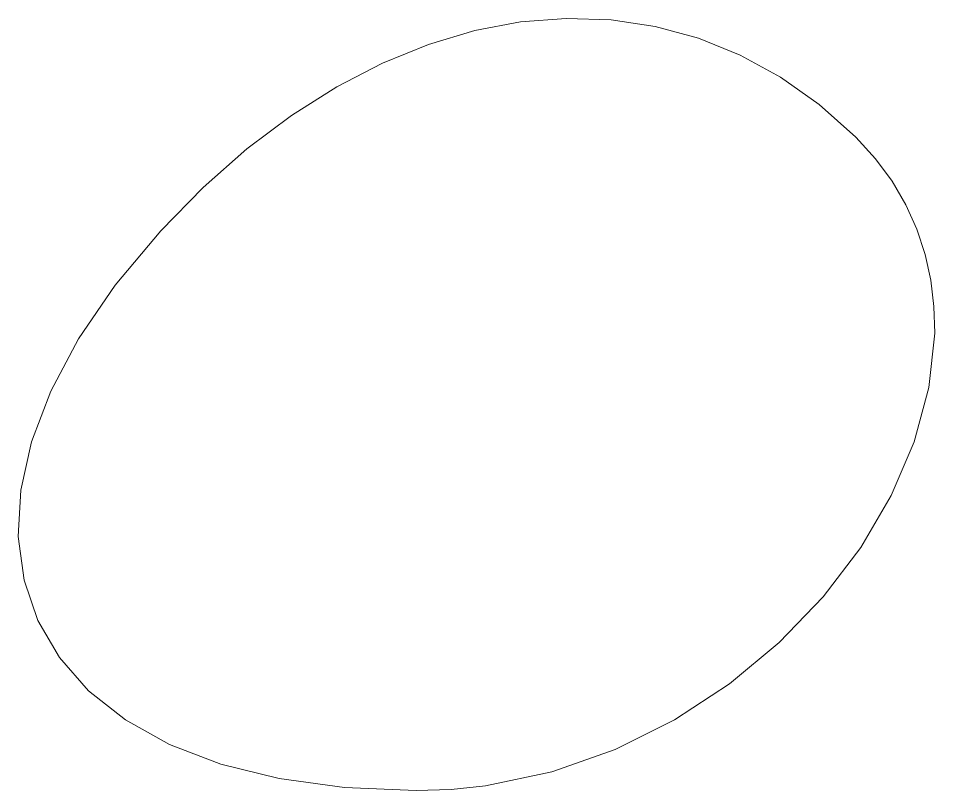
# Model space of a CAD drawing. Header units: millimetres. Extents: x -199 to 251, y -179 to 271.
# Drawn here: x 178.43 to 184.14, y 84.62 to 89.43 of the extents above; entities that cross this region are included whole.
import ezdxf

# ---------------------------------------------------------------- set-up
doc = ezdxf.new("R2010")
doc.units = ezdxf.units.MM
doc.header["$MEASUREMENT"] = 0
doc.layers.add('Camada 1', color=7, linetype='Continuous')

msp = doc.modelspace()

# ---------------------------------------------------------------- linework, layer by layer
at = {"layer": 'Camada 1', "color": 250, "lineweight": 18}
msp.add_open_spline([(178.8642, 85.2407), (178.8642, 85.2407), (179.0934, 85.0596), (179.0934, 85.0596), (179.0934, 85.0596), (179.0934, 85.0596), (179.3684, 84.9064), (179.3684, 84.9064), (179.3684, 84.9064), (179.3684, 84.9064), (179.6882, 84.7834), (179.6882, 84.7834), (179.6882, 84.7834), (179.6882, 84.7834), (180.0518, 84.6929), (180.0518, 84.6929), (180.0518, 84.6929), (180.0518, 84.6929), (180.4583, 84.6369), (180.4583, 84.6369), (180.4583, 84.6369), (180.4583, 84.6369), (180.9066, 84.6178), (180.9066, 84.6178), (180.9066, 84.6178), (180.9066, 84.6178), (181.1238, 84.6255), (181.1238, 84.6255), (181.1238, 84.6255), (181.1238, 84.6255), (181.3374, 84.6482), (181.3374, 84.6482), (181.3374, 84.6482), (181.3374, 84.6482), (181.7519, 84.7358), (181.7519, 84.7358), (181.7519, 84.7358), (181.7519, 84.7358), (182.1462, 84.8746), (182.1462, 84.8746), (182.1462, 84.8746), (182.1462, 84.8746), (182.5164, 85.0589), (182.5164, 85.0589), (182.5164, 85.0589), (182.5164, 85.0589), (182.8585, 85.2827), (182.8585, 85.2827), (182.8585, 85.2827), (182.8585, 85.2827), (183.1687, 85.5402), (183.1687, 85.5402), (183.1687, 85.5402), (183.1687, 85.5402), (183.443, 85.8256), (183.443, 85.8256), (183.443, 85.8256), (183.443, 85.8256), (183.6774, 86.1331), (183.6774, 86.1331), (183.6774, 86.1331), (183.6774, 86.1331), (183.868, 86.4569), (183.868, 86.4569), (183.868, 86.4569), (183.868, 86.4569), (184.011, 86.7911), (184.011, 86.7911), (184.011, 86.7911), (184.011, 86.7911), (184.1024, 87.1299), (184.1024, 87.1299), (184.1024, 87.1299), (184.1024, 87.1299), (184.1382, 87.4673), (184.1382, 87.4673), (184.1382, 87.4673), (184.1382, 87.4673), (184.134, 87.6338), (184.134, 87.6338), (184.134, 87.6338), (184.134, 87.6338), (184.1145, 87.7977), (184.1145, 87.7977), (184.1145, 87.7977), (184.1145, 87.7977), (184.0791, 87.9584), (184.0791, 87.9584), (184.0791, 87.9584), (184.0791, 87.9584), (184.0274, 88.1152), (184.0274, 88.1152), (184.0274, 88.1152), (184.0274, 88.1152), (183.9588, 88.2672), (183.9588, 88.2672), (183.9588, 88.2672), (183.9588, 88.2672), (183.873, 88.4139), (183.873, 88.4139), (183.873, 88.4139), (183.873, 88.4139), (183.7692, 88.5543), (183.7692, 88.5543), (183.7692, 88.5543), (183.7692, 88.5543), (183.6472, 88.688), (183.6472, 88.688), (183.6472, 88.688), (183.6472, 88.688), (183.4184, 88.8914), (183.4184, 88.8914), (183.4184, 88.8914), (183.4184, 88.8914), (183.1776, 89.0621), (183.1776, 89.0621), (183.1776, 89.0621), (183.1776, 89.0621), (182.9261, 89.2001), (182.9261, 89.2001), (182.9261, 89.2001), (182.9261, 89.2001), (182.6653, 89.3056), (182.6653, 89.3056), (182.6653, 89.3056), (182.6653, 89.3056), (182.3966, 89.3788), (182.3966, 89.3788), (182.3966, 89.3788), (182.3966, 89.3788), (182.1214, 89.4199), (182.1214, 89.4199), (182.1214, 89.4199), (182.1214, 89.4199), (181.8412, 89.4291), (181.8412, 89.4291), (181.8412, 89.4291), (181.8412, 89.4291), (181.5571, 89.4065), (181.5571, 89.4065), (181.5571, 89.4065), (181.5571, 89.4065), (181.2707, 89.3525), (181.2707, 89.3525), (181.2707, 89.3525), (181.2707, 89.3525), (180.9832, 89.267), (180.9832, 89.267), (180.9832, 89.267), (180.9832, 89.267), (180.6961, 89.1504), (180.6961, 89.1504), (180.6961, 89.1504), (180.6961, 89.1504), (180.4109, 89.0028), (180.4109, 89.0028), (180.4109, 89.0028), (180.4109, 89.0028), (180.1286, 88.8244), (180.1286, 88.8244), (180.1286, 88.8244), (180.1286, 88.8244), (179.851, 88.6154), (179.851, 88.6154), (179.851, 88.6154), (179.851, 88.6154), (179.5792, 88.3759), (179.5792, 88.3759), (179.5792, 88.3759), (179.5792, 88.3759), (179.3147, 88.1062), (179.3147, 88.1062), (179.3147, 88.1062), (179.3147, 88.1062), (179.0302, 87.7665), (179.0302, 87.7665), (179.0302, 87.7665), (179.0302, 87.7665), (178.8016, 87.4328), (178.8016, 87.4328), (178.8016, 87.4328), (178.8016, 87.4328), (178.6279, 87.1071), (178.6279, 87.1071), (178.6279, 87.1071), (178.6279, 87.1071), (178.508, 86.7918), (178.508, 86.7918), (178.508, 86.7918), (178.508, 86.7918), (178.4411, 86.4891), (178.4411, 86.4891), (178.4411, 86.4891), (178.4411, 86.4891), (178.426, 86.2011), (178.426, 86.2011), (178.426, 86.2011), (178.426, 86.2011), (178.4618, 85.9301), (178.4618, 85.9301), (178.4618, 85.9301), (178.4618, 85.9301), (178.5474, 85.6781), (178.5474, 85.6781), (178.5474, 85.6781), (178.5474, 85.6781), (178.6819, 85.4477), (178.6819, 85.4477), (178.6819, 85.4477), (178.6819, 85.4477), (178.8642, 85.2407), (178.8642, 85.2407)], degree=3, knots=[0, 0, 0, 0, 0.018519, 0.018519, 0.018519, 0.018519, 0.037037, 0.037037, 0.037037, 0.037037, 0.055556, 0.055556, 0.055556, 0.055556, 0.074074, 0.074074, 0.074074, 0.074074, 0.092593, 0.092593, 0.092593, 0.092593, 0.111111, 0.111111, 0.111111, 0.111111, 0.12963, 0.12963, 0.12963, 0.12963, 0.148148, 0.148148, 0.148148, 0.148148, 0.166667, 0.166667, 0.166667, 0.166667, 0.185185, 0.185185, 0.185185, 0.185185, 0.203704, 0.203704, 0.203704, 0.203704, 0.222222, 0.222222, 0.222222, 0.222222, 0.240741, 0.240741, 0.240741, 0.240741, 0.259259, 0.259259, 0.259259, 0.259259, 0.277778, 0.277778, 0.277778, 0.277778, 0.296296, 0.296296, 0.296296, 0.296296, 0.314815, 0.314815, 0.314815, 0.314815, 0.333333, 0.333333, 0.333333, 0.333333, 0.351852, 0.351852, 0.351852, 0.351852, 0.37037, 0.37037, 0.37037, 0.37037, 0.388889, 0.388889, 0.388889, 0.388889, 0.407407, 0.407407, 0.407407, 0.407407, 0.425926, 0.425926, 0.425926, 0.425926, 0.444444, 0.444444, 0.444444, 0.444444, 0.462963, 0.462963, 0.462963, 0.462963, 0.481481, 0.481481, 0.481481, 0.481481, 0.5, 0.5, 0.5, 0.5, 0.518519, 0.518519, 0.518519, 0.518519, 0.537037, 0.537037, 0.537037, 0.537037, 0.555556, 0.555556, 0.555556, 0.555556, 0.574074, 0.574074, 0.574074, 0.574074, 0.592593, 0.592593, 0.592593, 0.592593, 0.611111, 0.611111, 0.611111, 0.611111, 0.62963, 0.62963, 0.62963, 0.62963, 0.648148, 0.648148, 0.648148, 0.648148, 0.666667, 0.666667, 0.666667, 0.666667, 0.685185, 0.685185, 0.685185, 0.685185, 0.703704, 0.703704, 0.703704, 0.703704, 0.722222, 0.722222, 0.722222, 0.722222, 0.740741, 0.740741, 0.740741, 0.740741, 0.759259, 0.759259, 0.759259, 0.759259, 0.777778, 0.777778, 0.777778, 0.777778, 0.796296, 0.796296, 0.796296, 0.796296, 0.814815, 0.814815, 0.814815, 0.814815, 0.833333, 0.833333, 0.833333, 0.833333, 0.851852, 0.851852, 0.851852, 0.851852, 0.87037, 0.87037, 0.87037, 0.87037, 0.888889, 0.888889, 0.888889, 0.888889, 0.907407, 0.907407, 0.907407, 0.907407, 0.925926, 0.925926, 0.925926, 0.925926, 0.944444, 0.944444, 0.944444, 0.944444, 0.962963, 0.962963, 0.962963, 0.962963, 1, 1, 1, 1], dxfattribs=at)

doc.saveas('drawing.dxf')
